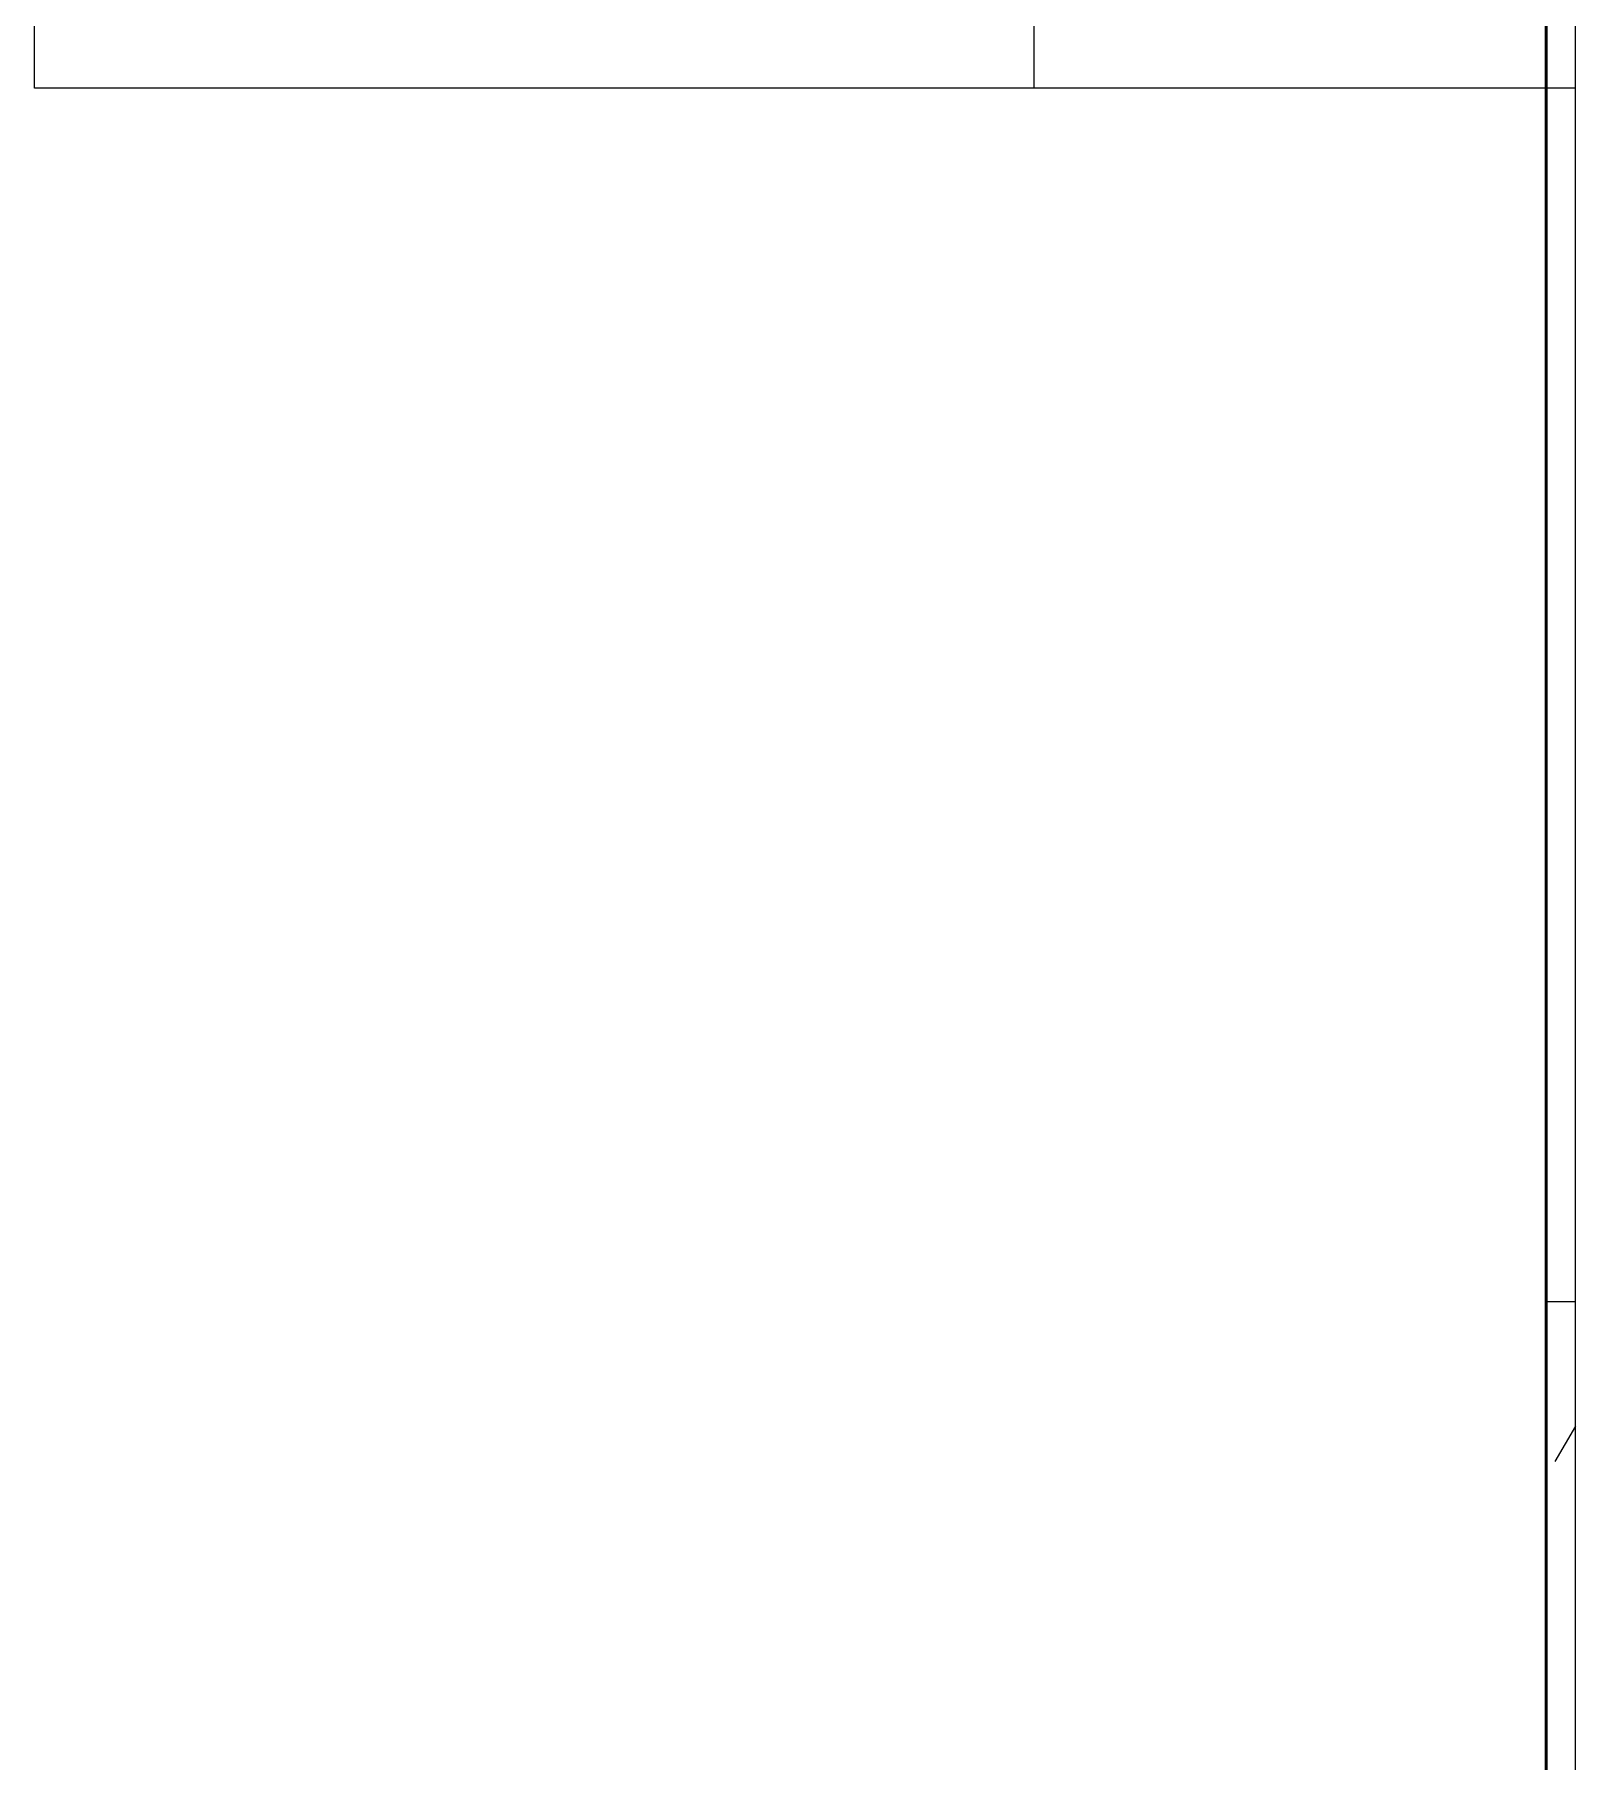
# Model space of a CAD drawing. Header units: millimetres. Extents: x -9358 to 257996, y -67499 to 9117.
# Drawn here: x -1220 to -170, y -38108 to -36932 of the extents above; entities that cross this region are included whole.
import ezdxf

# ---------------------------------------------------------------- set-up
doc = ezdxf.new("R2010")
doc.units = ezdxf.units.MM
doc.header["$LTSCALE"] = 1000
for name, color, linetype, lineweight in [('A-WAL-CLD', 8, 'Continuous', 9), ('A-WAL-CMU', 8, 'Continuous', 50), ('A-WAL-LOW-20', 8, 'Continuous', 18), ('A-WAL-PAT-1', 8, 'Continuous', 9)]:
    doc.layers.add(name, color=color, linetype=linetype, lineweight=lineweight)

# ---------------------------------------------------------------- blocks, each defined once
blk = doc.blocks.new('Walls 134 - Walls 6-607806-01-Ground Floor Furniture Plan')
at = {"layer": 'A-WAL-PAT-1'}
h = blk.add_hatch(dxfattribs=at)
h.set_pattern_fill('FP_62', color=256, style=0, pattern_type=2)
h.set_pattern_definition([(270, (15820, -19439.6), (900, 6e-14), [700, -700]), (270, (16270, -18739.6), (1800, 1e-13), [700, -700]), (180, (16270, -18739.6), (-9e-14, -700), [])])
h.paths.add_polyline_path([(16320, -19020), (16320, -17970), (16270, -17970), (16270, -19020)], flags=0)
at = {"layer": 'A-WAL-LOW-20'}
for p, q in [((16270, -19020), (16270, -17970)), ((16320, -17970), (16320, -19020)), ((16320, -19020), (16270, -19020))]:
    blk.add_line(p, q, dxfattribs=at)
blk = doc.blocks.new('G')
at = {"layer": 'A-WAL-PAT-1'}
h = blk.add_hatch(dxfattribs=at)
h.set_pattern_fill('FP_2', color=256, style=0, pattern_type=2)
h.set_pattern_definition([(0, (0, 0), (812.8, 203.2), [33.528, -576.072, 33.528, -576.072, -3251.2]), (0, (0, 0), (812.8, 203.2), [-1219.2, 33.528, -1185.672, 33.528, -576.072, -1422.4]), (0, (0, 0), (812.8, 203.2), [-3048, 33.528, -372.872, 33.528, -982.472]), (120, (304.8, 101.6), (-582.3764, 602.3054), [33.528, -576.072, 33.528, -576.072, -3251.2]), (120, (304.8, 101.6), (-582.3764, 602.3054), [-1219.2, 33.528, -1185.672, 33.528, -576.072, -1422.4]), (120, (304.8, 101.6), (-582.3764, 602.3054), [-3048, 33.528, -372.872, 33.528, -982.472]), (240, (406.4, 508), (-230.4236, -805.5054), [33.528, -576.072, 33.528, -576.072, -3251.2]), (240, (406.4, 508), (-230.4236, -805.5054), [-1219.2, 33.528, -1185.672, 33.528, -576.072, -1422.4]), (240, (406.4, 508), (-230.4236, -805.5054), [-3048, 33.528, -372.872, 33.528, -982.472])])
h.paths.add_polyline_path([(-190, -40040), (-170, -40040), (-170, -36460), (-190, -36460), (-190, -38659)], flags=0)
at = {"layer": 'A-WAL-CLD'}
blk.add_line((-170, -40040), (-170, -36460), dxfattribs=at)
at = {"layer": 'A-WAL-CMU'}
blk.add_line((-190, -36460), (-190, -40040), dxfattribs=at)
at = {"layer": 'A-WAL-LOW-20', "rotation": 270.0000000000001}
blk.add_blockref('Walls 134 - Walls 6-607806-01-Ground Floor Furniture Plan', (17800, -20500), dxfattribs=at)

msp = doc.modelspace()

# ---------------------------------------------------------------- block references
msp.add_blockref('G', (0, -148.1))

doc.saveas('drawing.dxf')
